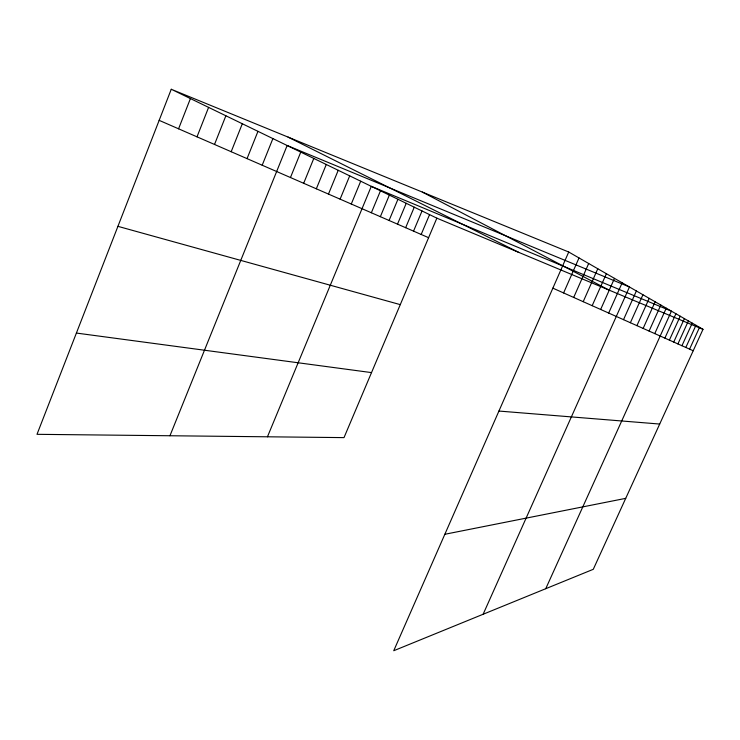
<?xml version="1.0" encoding="UTF-8"?>
<svg xmlns="http://www.w3.org/2000/svg" width="740" height="740" viewBox="0 0 740 740"><rect width="100%" height="100%" fill="white"/><g stroke="black" fill="none" stroke-linecap="round" stroke-linejoin="round"><path stroke-width="1.11" d="M171.255 89.263L37 434.325L344.007 437.618L436.859 218.161L171.255 89.263L568.727 252.016L703 329.337L593.277 569.31L393.726 650.738L568.727 252.016M178.571 128.806L190.421 98.559M197.006 136.835L208.597 107.383M214.517 144.457L225.876 115.773M231.176 151.719L242.313 123.747M247.049 158.628L257.964 131.341M262.191 165.224L272.894 138.593M169.95 435.749L287.148 145.503L629.462 286.99L483.118 614.265M290.459 177.535L300.764 152.116M303.678 183.289L313.797 158.434M316.332 188.802L326.275 164.493M328.468 194.084L338.226 170.292M340.104 199.153L349.696 175.861M351.278 204.018L360.713 181.208M267.454 436.794L371.295 186.341L671.439 311.17L545.741 588.707M371.351 212.759L380.48 190.8M380.36 216.681L389.36 195.11M389.074 220.483L397.935 199.273M397.5 224.146L406.232 203.297M405.65 227.698L414.261 207.191M413.54 231.13L422.031 210.965M421.18 234.46L429.561 214.619M563.593 292.947L579.013 257.936M573.694 297.443L588.679 263.505M583.203 301.689L597.791 268.75M592.176 305.685L606.375 273.698M600.649 309.468L614.496 278.37M608.678 313.048L622.183 282.8M623.515 319.661L636.372 290.968M630.378 322.733L642.94 294.751M636.918 325.646L649.193 298.359M643.143 328.421L655.15 301.781M649.091 331.067L660.829 305.056M654.761 333.601L666.259 308.182M664.881 338.115L675.925 313.751M669.385 340.123L680.236 316.23M673.733 342.065L684.389 318.625M677.914 343.924L688.385 320.92M681.947 345.728L692.233 323.139M685.832 347.458L695.952 325.286M689.587 349.132L699.541 327.348M444.832 534.28L625.726 498.353M498.927 411.052L659.692 424.048M76.396 333.065L371.508 372.599M117.919 226.338L400.266 304.63M436.859 218.161L703 329.337M159.156 120.352L428.589 237.688M552.863 288.156L693.213 350.751M288.036 137.085L518.675 252.34M422.337 192.067L608.946 290.052"/></g></svg>
